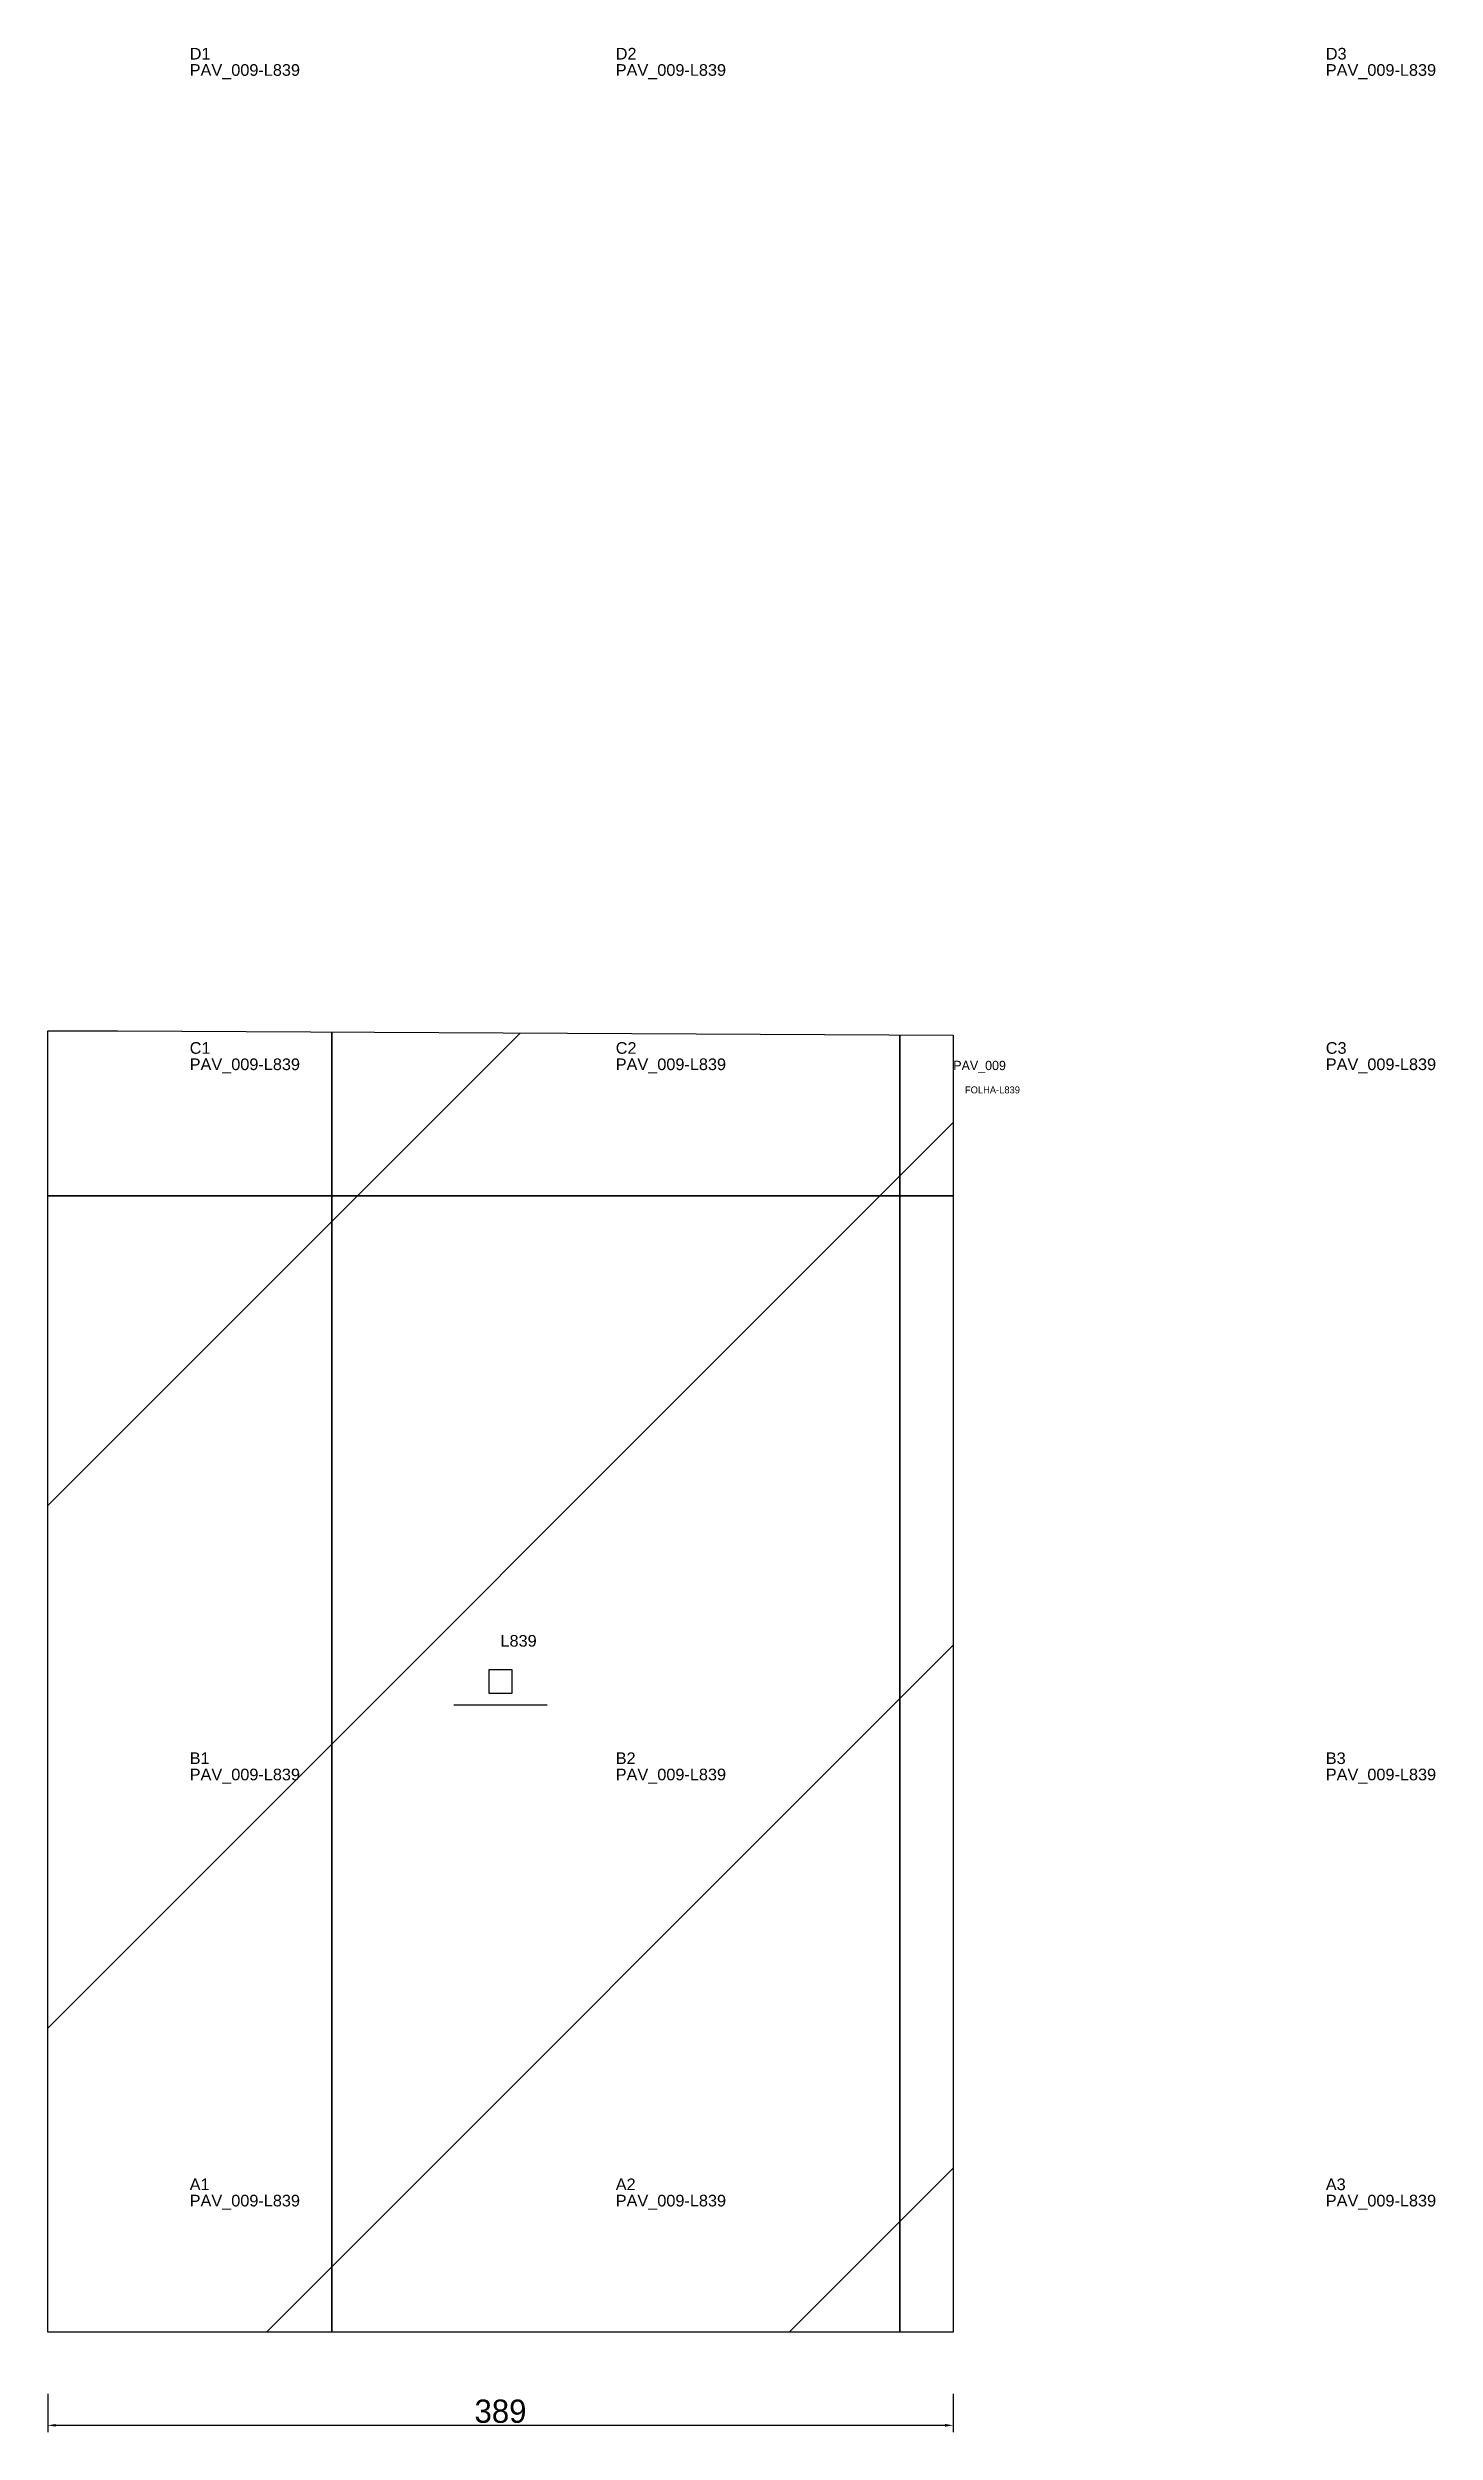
# Model space of a CAD drawing. Header units: metres. Extents: x 222 to 818, y -400 to 624.
import ezdxf

# ---------------------------------------------------------------- set-up
doc = ezdxf.new("R2010")
doc.units = ezdxf.units.M
for name, color, linetype in [('3', 3, 'CONTINUOUS'), ('AUX00', 7, 'CONTINUOUS'), ('COTA', 241, 'CONTINUOUS'), ('FOLHA', 255, 'CONTINUOUS'), ('Hachura', 251, 'CONTINUOUS'), ('NOMENCLATURA', 7, 'CONTINUOUS'), ('Nível', 160, 'CONTINUOUS'), ('Painéis', 200, 'CONTINUOUS'), ('Pilares', 5, 'CONTINUOUS'), ('SARR_2.2x7', 40, 'CONTINUOUS')]:
    doc.layers.add(name, color=color, linetype=linetype)
doc.styles.add('ARIAL', font='Arial.ttf')
doc.styles.add('STR_STANDARD', font='arial.ttf')
doc.dimstyles.new('EZ DXF', dxfattribs={"dimtxt": 10, "dimasz": 3.5, "dimexe": 3, "dimexo": 1.5, "dimgap": 1, "dimtad": 1, "dimdec": 1, "dimdsep": 46, "dimcen": 2.5, "dimazin": 3, "dimtfac": 1, "dimtmove": 0, "dimatfit": 3})

msp = doc.modelspace()

# ---------------------------------------------------------------- hatches: boundary and pattern name
at = {"layer": 'Hachura'}
h = msp.add_hatch(dxfattribs=at)
h.set_pattern_fill('ANSI31', scale=50)
h.paths.add_polyline_path([(611.2, 199.7), (611.2, -357.3), (222.2, -357.3), (222.2, 201.5), (252.2, 201.5)])
h = msp.add_hatch(dxfattribs=at)
h.set_pattern_fill('ANSI31', scale=50)
h.paths.add_polyline_path([(611.2, 199.7), (611.2, -357.3), (222.2, -357.3), (222.2, 201.5), (252.2, 201.5)])

# ---------------------------------------------------------------- linework, layer by layer
at = {"layer": '3'}
for points in [[(344.2, -357.3), (344.2, 201.04)], [(344.2, -357.3), (344.2, 201.04)], [(588.2, -357.3), (588.2, 199.82)], [(588.2, -357.3), (588.2, 199.82)], [(222.2, 130.7), (611.2, 130.7)], [(222.2, 130.7), (611.2, 130.7)]]:
    msp.add_lwpolyline(points, close=True, dxfattribs=at)
at = {"layer": 'Painéis', "color": 200}
for p, q in [((222.2, -357.3), (222.2, 201.5)), ((222.2, 201.5), (252.2, 201.5)), ((222.2, -357.3), (222.2, 201.5)), ((222.2, 201.5), (252.2, 201.5)), ((252.2, 201.5), (611.2, 199.7)), ((252.2, 201.5), (611.2, 199.7)), ((611.2, 199.7), (611.2, -357.3)), ((611.2, 199.7), (611.2, -357.3)), ((611.2, -357.3), (222.2, -357.3)), ((611.2, -357.3), (222.2, -357.3))]:
    msp.add_line(p, q, dxfattribs=at)
at = {"layer": 'Pilares'}
msp.add_lwpolyline([(411.7, -82.9), (421.7, -82.9), (421.7, -72.9), (411.7, -72.9)], close=True, dxfattribs=at)
msp.add_lwpolyline([(411.7, -82.9), (421.7, -82.9), (421.7, -72.9), (411.7, -72.9)], close=True, dxfattribs=at)
at = {"layer": 'SARR_2.2x7'}
msp.add_line((396.7, -87.9), (436.7, -87.9), dxfattribs=at)
msp.add_line((396.7, -87.9), (436.7, -87.9), dxfattribs=at)

# ---------------------------------------------------------------- texts
at = {"layer": '3', "style": 'STR_STANDARD'}
for s, p in [('D1', (283.2, 618.7)), ('D1', (283.2, 618.7)), ('D2', (466.2, 618.7)), ('D2', (466.2, 618.7)), ('D3', (771.2, 618.7)), ('D3', (771.2, 618.7)), ('C1', (283.2, 191.7)), ('C1', (283.2, 191.7)), ('C2', (466.2, 191.7)), ('C2', (466.2, 191.7)), ('C3', (771.2, 191.7)), ('C3', (771.2, 191.7)), ('B1', (283.2, -113.3)), ('B1', (283.2, -113.3)), ('B2', (466.2, -113.3)), ('B2', (466.2, -113.3)), ('B3', (771.2, -113.3)), ('B3', (771.2, -113.3)), ('A1', (283.2, -296.3)), ('A1', (283.2, -296.3)), ('A2', (466.2, -296.3)), ('A2', (466.2, -296.3)), ('A3', (771.2, -296.3)), ('A3', (771.2, -296.3))]:
    msp.add_text(s, height=5, dxfattribs=at).set_placement(p)
at = {"layer": 'AUX00', "style": 'STR_STANDARD'}
for p in [(283.2, 611.7), (283.2, 611.7), (466.2, 611.7), (466.2, 611.7), (771.2, 611.7), (771.2, 611.7), (283.2, 184.7), (283.2, 184.7), (466.2, 184.7), (466.2, 184.7), (771.2, 184.7), (771.2, 184.7), (283.2, -120.3), (283.2, -120.3), (466.2, -120.3), (466.2, -120.3), (771.2, -120.3), (771.2, -120.3), (283.2, -303.3), (283.2, -303.3), (466.2, -303.3), (466.2, -303.3), (771.2, -303.3), (771.2, -303.3)]:
    msp.add_text('PAV_009-L839', height=5, dxfattribs=at).set_placement(p)
at = {"layer": 'FOLHA'}
msp.add_text('FOLHA-L839', height=3, dxfattribs=at).set_placement((616.2, 174.7))
msp.add_text('FOLHA-L839', height=3, dxfattribs=at).set_placement((616.2, 174.7))
at = {"layer": 'NOMENCLATURA', "insert": (416.7, -57.9), "char_height": 5, "attachment_point": 1, "style": 'ARIAL'}
msp.add_mtext('L839', dxfattribs=at)
msp.add_mtext('L839', dxfattribs=at)
at = {"layer": 'Nível'}
msp.add_text('PAV_009', height=4, dxfattribs=at).set_placement((611.2, 184.7))
msp.add_text('PAV_009', height=4, dxfattribs=at).set_placement((611.2, 184.7))

# ---------------------------------------------------------------- dimensions: what is measured, and where the dimension line sits
at = {"layer": 'COTA'}
msp.add_linear_dim(base=(222.2, -397.3), p1=(222.2, -382.3), p2=(611.2, -382.3), dimstyle='EZ DXF', dxfattribs=at).render()
msp.add_linear_dim(base=(222.2, -397.3), p1=(222.2, -382.3), p2=(611.2, -382.3), dimstyle='EZ DXF', dxfattribs=at).render()

doc.saveas('drawing.dxf')
